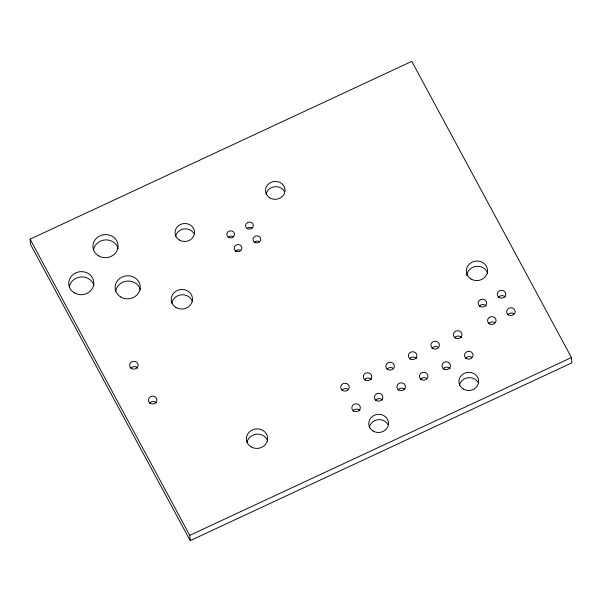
<?xml version="1.0" encoding="UTF-8"?>
<svg xmlns="http://www.w3.org/2000/svg" width="602" height="602" viewBox="0 0 602 602"><rect width="100%" height="100%" fill="white"/><g stroke="black" fill="none" stroke-linecap="round" stroke-linejoin="round"><path stroke-width="0.9" d="M30.1 239.16L411.791 61.366L571.448 357.55L571.9 362.84L190.209 540.634L30.551 244.45L30.1 239.16L189.758 535.351L190.209 540.634M189.758 535.351L571.448 357.55M246.948 442.583A10.64 9.775 -4.9 0 1 256.753 434.17A10.64 9.775 -4.9 0 1 267.664 441.033M466.768 275.573A10.64 9.775 -4.9 0 1 476.22 266.377A10.64 9.775 -4.9 0 1 487.59 273.195M171.811 303.197A10.64 9.775 -4.9 0 1 181.616 294.784A10.64 9.775 -4.9 0 1 192.535 301.655M369.319 427.45A9.888 9.083 -4.9 0 1 377.582 419.737A9.888 9.083 -4.9 0 1 387.951 424.56M459.484 385.453A9.888 9.083 -4.9 0 1 467.746 377.732A9.888 9.083 -4.9 0 1 478.116 382.563M149.559 403.212A4.259 3.913 -4.9 0 1 156.535 402.994M130.777 368.364A4.259 3.913 -4.9 0 1 137.753 368.146M479.327 306.275A4.259 3.913 -4.9 0 1 486.303 306.049M488.719 323.695A4.259 3.913 -4.9 0 1 494.626 322.544M93.513 249.996A12.559 11.536 -4.9 0 1 105.35 239.905A12.559 11.536 -4.9 0 1 118.158 248.596M69.29 287.026A12.559 11.536 -4.9 0 1 81.127 276.935A12.559 11.536 -4.9 0 1 93.935 285.619M115.697 291.15A12.559 11.536 -4.9 0 1 127.534 281.066A12.559 11.536 -4.9 0 1 140.341 289.75M235.307 251.463A3.853 3.537 -4.9 0 1 240.657 250.417M254.511 242.23A3.853 3.537 -4.9 0 1 259.439 241.665M247.113 228.512A3.853 3.537 -4.9 0 1 252.042 227.947M228.331 237.263A3.853 3.537 -4.9 0 1 233.26 236.699M266.076 194.408A9.76 8.962 -4.9 0 1 274.234 186.793A9.76 8.962 -4.9 0 1 284.475 191.556M175.611 236.548A9.76 8.962 -4.9 0 1 183.768 228.933A9.76 8.962 -4.9 0 1 194.01 233.696M352.99 410.888A4.274 3.928 -4.9 0 1 359.988 410.662M375.528 400.383A4.274 3.928 -4.9 0 1 382.533 400.164M398.072 389.885A4.274 3.928 -4.9 0 1 405.071 389.66M420.61 379.388A4.274 3.928 -4.9 0 1 426.54 378.229M443.155 368.883A4.274 3.928 -4.9 0 1 450.153 368.665M465.692 358.386A4.274 3.928 -4.9 0 1 471.622 357.227M341.898 390.307A4.274 3.928 -4.9 0 1 347.821 389.148M364.436 379.809A4.274 3.928 -4.9 0 1 371.442 379.584M386.981 369.304A4.274 3.928 -4.9 0 1 392.903 368.146M409.518 358.807A4.274 3.928 -4.9 0 1 416.516 358.581M432.063 348.31A4.274 3.928 -4.9 0 1 437.985 347.151M454.6 337.805A4.274 3.928 -4.9 0 1 461.599 337.587M498.418 297.38A4.259 3.913 -4.9 0 1 505.387 297.162M507.81 314.808A4.259 3.913 -4.9 0 1 513.709 313.65M228.519 237.361A3.853 3.537 -4.9 0 0 234.509 234.569A3.853 3.537 -4.9 0 0 228.963 231.228A3.853 3.537 -4.9 0 0 228.519 237.361M251.087 446.842A10.64 9.775 -4.9 0 0 267.619 439.144A10.64 9.775 -4.9 0 0 252.306 429.926A10.64 9.775 -4.9 0 0 251.087 446.842M471.012 279.004A10.64 9.775 -4.9 0 0 487.537 271.299A10.64 9.775 -4.9 0 0 472.231 262.088A10.64 9.775 -4.9 0 0 471.012 279.004M175.957 307.456A10.64 9.775 -4.9 0 0 192.482 299.758A10.64 9.775 -4.9 0 0 177.176 290.54A10.64 9.775 -4.9 0 0 175.957 307.456M373.135 431.032A9.888 9.083 -4.9 0 0 388.493 423.883A9.888 9.083 -4.9 0 0 374.271 415.312A9.888 9.083 -4.9 0 0 373.135 431.032M463.299 389.035A9.888 9.083 -4.9 0 0 478.658 381.879A9.888 9.083 -4.9 0 0 464.435 373.315A9.888 9.083 -4.9 0 0 463.299 389.035M150.274 403.34A4.259 3.913 -4.9 0 0 156.889 400.262A4.259 3.913 -4.9 0 0 150.763 396.575A4.259 3.913 -4.9 0 0 150.274 403.34M131.492 368.492A4.259 3.913 -4.9 0 0 138.106 365.414A4.259 3.913 -4.9 0 0 131.981 361.727A4.259 3.913 -4.9 0 0 131.492 368.492M480.05 306.403A4.259 3.913 -4.9 0 0 486.657 303.318A4.259 3.913 -4.9 0 0 480.531 299.63A4.259 3.913 -4.9 0 0 480.05 306.403M489.441 323.823A4.259 3.913 -4.9 0 0 496.048 320.746A4.259 3.913 -4.9 0 0 489.923 317.058A4.259 3.913 -4.9 0 0 489.441 323.823M98.51 255.827A12.559 11.536 -4.9 0 0 118.022 246.745A12.559 11.536 -4.9 0 0 99.947 235.864A12.559 11.536 -4.9 0 0 98.51 255.827M74.287 292.858A12.559 11.536 -4.9 0 0 93.799 283.768A12.559 11.536 -4.9 0 0 75.732 272.894A12.559 11.536 -4.9 0 0 74.287 292.858M120.693 296.989A12.559 11.536 -4.9 0 0 140.206 287.899A12.559 11.536 -4.9 0 0 122.138 277.018A12.559 11.536 -4.9 0 0 120.693 296.989M235.916 251.079A3.853 3.537 -4.9 0 0 241.899 248.287A3.853 3.537 -4.9 0 0 236.36 244.946A3.853 3.537 -4.9 0 0 235.916 251.079M254.699 242.328A3.853 3.537 -4.9 0 0 260.689 239.536A3.853 3.537 -4.9 0 0 255.143 236.202A3.853 3.537 -4.9 0 0 254.699 242.328M247.302 228.609A3.853 3.537 -4.9 0 0 253.291 225.818A3.853 3.537 -4.9 0 0 247.746 222.484A3.853 3.537 -4.9 0 0 247.302 228.609M269.839 197.877A9.76 8.962 -4.9 0 0 285.002 190.819A9.76 8.962 -4.9 0 0 270.96 182.361A9.76 8.962 -4.9 0 0 269.839 197.877M179.373 240.017A9.76 8.962 -4.9 0 0 194.536 232.959A9.76 8.962 -4.9 0 0 180.495 224.501A9.76 8.962 -4.9 0 0 179.373 240.017M353.713 411.031A4.274 3.928 -4.9 0 0 360.35 407.945A4.274 3.928 -4.9 0 0 354.202 404.243A4.274 3.928 -4.9 0 0 353.713 411.031M376.25 400.533A4.274 3.928 -4.9 0 0 382.887 397.44A4.274 3.928 -4.9 0 0 376.739 393.738A4.274 3.928 -4.9 0 0 376.25 400.533M398.795 390.036A4.274 3.928 -4.9 0 0 405.432 386.943A4.274 3.928 -4.9 0 0 399.284 383.241A4.274 3.928 -4.9 0 0 398.795 390.036M421.332 379.531A4.274 3.928 -4.9 0 0 427.969 376.446A4.274 3.928 -4.9 0 0 421.821 372.743A4.274 3.928 -4.9 0 0 421.332 379.531M443.877 369.034A4.274 3.928 -4.9 0 0 450.514 365.941A4.274 3.928 -4.9 0 0 444.366 362.238A4.274 3.928 -4.9 0 0 443.877 369.034M466.415 358.536A4.274 3.928 -4.9 0 0 473.052 355.443A4.274 3.928 -4.9 0 0 466.904 351.741A4.274 3.928 -4.9 0 0 466.415 358.536M342.621 390.457A4.274 3.928 -4.9 0 0 349.258 387.364A4.274 3.928 -4.9 0 0 343.11 383.662A4.274 3.928 -4.9 0 0 342.621 390.457M365.158 379.952A4.274 3.928 -4.9 0 0 371.795 376.867A4.274 3.928 -4.9 0 0 365.647 373.165A4.274 3.928 -4.9 0 0 365.158 379.952M387.703 369.455A4.274 3.928 -4.9 0 0 394.34 366.362A4.274 3.928 -4.9 0 0 388.192 362.66A4.274 3.928 -4.9 0 0 387.703 369.455M410.24 358.958A4.274 3.928 -4.9 0 0 416.877 355.865A4.274 3.928 -4.9 0 0 410.73 352.162A4.274 3.928 -4.9 0 0 410.24 358.958M432.778 348.453A4.274 3.928 -4.9 0 0 439.415 345.367A4.274 3.928 -4.9 0 0 433.274 341.665A4.274 3.928 -4.9 0 0 432.778 348.453M455.323 337.955A4.274 3.928 -4.9 0 0 461.96 334.862A4.274 3.928 -4.9 0 0 455.812 331.16A4.274 3.928 -4.9 0 0 455.323 337.955M499.133 297.508A4.259 3.913 -4.9 0 0 505.74 294.431A4.259 3.913 -4.9 0 0 499.622 290.743A4.259 3.913 -4.9 0 0 499.133 297.508M508.524 314.936A4.259 3.913 -4.9 0 0 515.131 311.851A4.259 3.913 -4.9 0 0 509.014 308.164A4.259 3.913 -4.9 0 0 508.524 314.936"/></g></svg>
